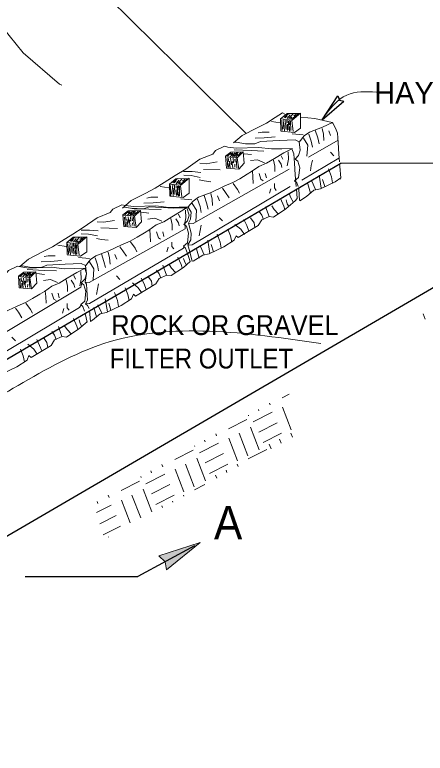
# Model space of a CAD drawing. Extents: x -120 to 879, y -38 to 233.
# Drawn here: x 635.11 to 659.72, y 20.52 to 64.85 of the extents above; entities that cross this region are included whole.
import ezdxf
from ezdxf.enums import TextEntityAlignment as Align

# ---------------------------------------------------------------- set-up
doc = ezdxf.new("R2010")
doc.units = 0
doc.header["$LTSCALE"] = 0.52
doc.linetypes.add('MEDIUM_DASHED', pattern=[4.5, 3, -1.5])
doc.layers.add('1', color=7, linetype='Continuous', lineweight=13)

msp = doc.modelspace()

# ---------------------------------------------------------------- hatches: boundary and pattern name
at = {"layer": '1'}
msp.add_hatch(color=256, dxfattribs=at).paths.add_polyline_path([(643.7524, 32.362), (646.2249, 33.167), (644.204, 31.5215), (644.1232, 32.0128)])

# ---------------------------------------------------------------- linework, layer by layer
at = {"layer": '1', "lineweight": 25}
for p, q in [((629.7265, 76.7542), (648.9888, 57.7316)), ((653.5367, 58.5474), (654.4875, 59.9796)), ((653.5367, 58.5474), (654.8385, 59.67)), ((645.8865, 32.9667), (642.4887, 31.1288)), ((635.7373, 31.1288), (642.4887, 31.1288))]:
    msp.add_line(p, q, dxfattribs=at)
at = {"layer": '1'}
for p, q in [((651.2974, 58.8798), (651.1732, 58.9668)), ((651.0554, 58.5977), (651.0715, 57.8886)), ((651.2537, 58.5499), (651.199, 58.0133)), ((651.5437, 58.9277), (651.2592, 58.6868)), ((651.4507, 58.7908), (651.3303, 58.6704)), ((651.3687, 58.5281), (651.3796, 57.975)), ((651.6258, 58.8456), (651.4507, 58.6211)), ((651.8063, 58.9058), (651.5547, 58.6321)), ((651.7297, 58.7032), (651.6422, 58.6157)), ((652.0963, 58.9003), (651.7078, 58.5773)), ((651.976, 58.8949), (651.8447, 58.7799)), ((651.0232, 58.372), (650.5079, 58.4526)), ((651.1224, 58.5171), (651.1497, 57.8983)), ((651.2811, 57.8874), (651.3248, 58.3583)), ((651.4507, 58.5171), (651.4507, 58.3637)), ((651.4617, 58.2871), (651.4726, 57.9093)), ((651.5327, 58.4842), (651.5492, 57.9422)), ((651.582, 58.1392), (651.593, 57.871)), ((651.5984, 58.5007), (651.5875, 58.2378)), ((651.6532, 58.4733), (651.6641, 57.9038)), ((651.7157, 58.501), (651.7962, 57.8402)), ((652.4082, 57.6468), (651.7479, 57.7112)), ((653.9382, 57.8886), (654.0509, 57.5984)), ((652.7303, 56.3092), (654.4967, 57.3325)), ((647.8656, 56.3613), (648.0789, 56.5639)), ((648.1829, 56.5037), (648.0187, 56.3339)), ((648.0735, 56.4544), (648.1774, 56.5639)), ((648.1719, 56.3942), (648.3143, 56.5693)), ((648.3032, 56.4489), (648.1719, 56.3175)), ((648.5058, 56.5857), (648.265, 56.3394)), ((648.4291, 56.6022), (648.3252, 56.4927)), ((648.3689, 56.2956), (648.4947, 56.4927)), ((648.6589, 56.5803), (648.4838, 56.3887)), ((649.3124, 56.4571), (648.8615, 56.5054)), ((651.0839, 56.3926), (651.1806, 56.1831)), ((654.0348, 56.5992), (654.2442, 56.3897)), ((647.8382, 56.2189), (647.882, 55.6823)), ((647.9093, 56.2627), (647.9422, 56.0272)), ((647.9476, 55.9288), (647.9476, 55.6878)), ((648.0352, 55.6659), (647.9968, 56.0656)), ((648.0571, 56.2353), (648.1008, 55.8521)), ((648.3143, 55.8794), (648.3032, 55.7042)), ((648.3088, 56.1916), (648.3252, 55.9999)), ((648.3908, 56.2244), (648.4291, 55.6659)), ((648.5393, 55.5867), (648.4427, 56.2637)), ((652.3277, 54.9231), (654.5534, 56.2378)), ((647.4282, 55.5384), (646.4297, 55.5707)), ((644.8727, 55.0143), (644.5881, 54.7734)), ((645.1352, 54.9924), (644.8836, 54.7187)), ((645.4253, 54.9869), (645.0367, 54.6639)), ((645.3049, 54.9815), (645.1736, 54.8665)), ((650.1337, 55.3289), (650.1982, 55.0549)), ((644.3522, 54.4586), (643.8368, 54.5392)), ((644.3843, 54.6842), (644.4004, 53.9752)), ((644.4513, 54.6037), (644.4787, 53.9849)), ((644.5827, 54.6365), (644.5279, 54.0999)), ((644.7797, 54.8774), (644.6592, 54.757)), ((644.6976, 54.6147), (644.7085, 54.0616)), ((644.9547, 54.9322), (644.7797, 54.7077)), ((644.7797, 54.6037), (644.7797, 54.4503)), ((644.8617, 54.5708), (644.8781, 54.0287)), ((644.9273, 54.5872), (644.9164, 54.3244)), ((645.0587, 54.7898), (644.9712, 54.7022)), ((644.9821, 54.5598), (644.993, 53.9904)), ((645.0447, 54.5876), (645.1252, 53.9267)), ((644.61, 53.974), (644.6537, 54.4449)), ((644.7906, 54.3737), (644.8015, 53.9959)), ((644.9109, 54.2258), (644.9219, 53.9576)), ((650.4719, 54.4102), (650.3914, 54.1363)), ((645.7372, 53.7334), (645.0768, 53.7978)), ((647.2671, 53.9752), (647.3798, 53.685)), ((641.7121, 52.8507), (641.9254, 53.0532)), ((642.0294, 52.993), (641.8652, 52.8233)), ((641.92, 52.9438), (642.0239, 53.0532)), ((642.0184, 52.8835), (642.1608, 53.0587)), ((642.1497, 52.9382), (642.0184, 52.8068)), ((642.3523, 53.0751), (642.1115, 52.8287)), ((642.2756, 53.0916), (642.1717, 52.982)), ((642.2154, 52.7849), (642.3412, 52.982)), ((642.5054, 53.0697), (642.3303, 52.878)), ((643.1589, 52.9464), (642.708, 52.9947)), ((644.9304, 52.8819), (645.0271, 52.6724)), ((641.6847, 52.7082), (641.7285, 52.1717)), ((641.7558, 52.7521), (641.7887, 52.5166)), ((641.7941, 52.4181), (641.7941, 52.1772)), ((641.8817, 52.1552), (641.8433, 52.5549)), ((641.9036, 52.7247), (641.9473, 52.3414)), ((642.1608, 52.3687), (642.1497, 52.1936)), ((642.1553, 52.6809), (642.1717, 52.4892)), ((642.2373, 52.7137), (642.2756, 52.1552)), ((642.3858, 52.0761), (642.2892, 52.753)), ((647.3637, 52.6858), (647.5731, 52.4763)), ((641.2747, 52.0277), (640.2762, 52.06)), ((638.7192, 51.5037), (638.4346, 51.2627)), ((638.9818, 51.4817), (638.7301, 51.208)), ((639.2717, 51.4763), (638.8832, 51.1532)), ((639.1514, 51.4708), (639.0201, 51.3558)), ((643.9802, 51.8182), (644.0447, 51.5442)), ((638.1987, 50.9479), (637.6833, 51.0285)), ((638.2308, 51.1736), (638.2469, 50.4645)), ((638.2978, 51.093), (638.3252, 50.4742)), ((638.4292, 51.1258), (638.3744, 50.5892)), ((638.6262, 51.3667), (638.5058, 51.2463)), ((638.5441, 51.104), (638.555, 50.5509)), ((638.8012, 51.4215), (638.6262, 51.197)), ((638.6262, 51.093), (638.6262, 50.9397)), ((638.7082, 51.0602), (638.7246, 50.5181)), ((638.7738, 51.0766), (638.7629, 50.8137)), ((638.9052, 51.2792), (638.8177, 51.1916)), ((638.8286, 51.0492), (638.8395, 50.4797)), ((638.8912, 51.0769), (638.9717, 50.4161)), ((638.4565, 50.4633), (638.5002, 50.9342)), ((638.6371, 50.863), (638.648, 50.4853)), ((638.7574, 50.7152), (638.7684, 50.4469)), ((644.3184, 50.8996), (644.2379, 50.6257)), ((639.5837, 50.2227), (638.9233, 50.2872)), ((641.1136, 50.4645), (641.2263, 50.1743)), ((635.4436, 49.1674), (635.6569, 49.37)), ((635.7609, 49.3098), (635.5967, 49.14)), ((635.6515, 49.2605), (635.7554, 49.37)), ((635.7499, 49.2002), (635.8922, 49.3754)), ((635.8813, 49.255), (635.7499, 49.1236)), ((636.0838, 49.3918), (635.843, 49.1455)), ((636.0071, 49.4083), (635.9032, 49.2987)), ((635.9469, 49.1017), (636.0727, 49.2987)), ((636.2369, 49.3864), (636.0618, 49.1947)), ((636.8904, 49.2632), (636.4395, 49.3115)), ((635.4162, 49.025), (635.46, 48.4884)), ((635.4873, 49.0688), (635.5202, 48.8333)), ((635.6132, 48.472), (635.5748, 48.8717)), ((635.6351, 49.0414), (635.6788, 48.6582)), ((635.8868, 48.9977), (635.9032, 48.806)), ((635.9688, 49.0305), (636.0071, 48.472)), ((636.1173, 48.3928), (636.0208, 49.0697)), ((638.6619, 49.1987), (638.7586, 48.9892)), ((641.2102, 49.1752), (641.4196, 48.9657)), ((635.5256, 48.7348), (635.5256, 48.4939)), ((635.8922, 48.6855), (635.8813, 48.5103)), ((637.7117, 48.135), (637.7762, 47.861)), ((638.0499, 47.2163), (637.9694, 46.9424)), ((659.7233, 46.5866), (659.6037, 46.8964)), ((639.3985, 46.4022), (639.4027, 46.3944)), ((634.9417, 45.4919), (635.1511, 45.2824)), ((651.1449, 41.8602), (651.5701, 42.0773)), ((650.4228, 41.4375), (650.3866, 41.5314)), ((651.6893, 39.9322), (651.166, 41.2897)), ((649.1284, 40.7835), (649.1186, 40.8091)), ((649.4117, 40.4117), (650.5424, 40.9881)), ((649.7507, 41.0786), (649.7221, 41.1529)), ((647.9277, 40.0027), (649.0257, 40.5635)), ((649.7398, 39.8046), (650.8377, 40.3653)), ((649.7666, 38.7288), (649.2431, 40.0862)), ((647.2057, 39.5801), (647.1616, 39.6943)), ((649.0945, 38.3699), (648.571, 39.7273)), ((650.0023, 39.1665), (651.1002, 39.7272)), ((651.7575, 39.4988), (651.6672, 39.733)), ((646.1947, 38.5543), (647.3252, 39.1307)), ((646.5337, 39.2212), (646.4972, 39.3158)), ((648.4722, 38.0748), (647.9489, 39.4322)), ((650.479, 38.8038), (650.3729, 39.0789)), ((651.0874, 39.1346), (650.9951, 39.374)), ((644.7107, 38.1453), (645.8085, 38.7061)), ((645.9112, 38.9261), (645.8936, 38.972)), ((649.1051, 38.186), (650.2357, 38.7623)), ((646.5494, 36.8714), (646.0259, 38.2288)), ((646.5227, 37.9472), (647.6206, 38.5079)), ((643.9886, 37.7227), (643.9367, 37.8573)), ((645.8774, 36.5125), (645.3538, 37.8699)), ((646.7852, 37.3091), (647.8831, 37.8698)), ((648.5058, 37.7309), (648.45, 37.8756)), ((642.9775, 36.6969), (644.1081, 37.2732)), ((643.3165, 37.3637), (643.2722, 37.4787)), ((645.255, 36.2174), (644.7318, 37.5748)), ((647.8357, 37.3666), (647.7779, 37.5166)), ((641.4935, 36.2879), (642.5914, 36.8487)), ((642.6942, 37.0687), (642.6686, 37.1349)), ((647.2274, 37.0358), (647.1558, 37.2215)), ((643.3323, 35.014), (642.8088, 36.3714)), ((643.3055, 36.0898), (644.4034, 36.6505)), ((645.8879, 36.3286), (646.5072, 36.6442)), ((640.7714, 35.8652), (640.7117, 36.0202)), ((642.6603, 34.6551), (642.1368, 36.0125)), ((643.5681, 35.4517), (644.6659, 36.0124)), ((645.2541, 35.963), (645.2328, 36.0182)), ((640.0993, 35.5063), (640.0472, 35.6417)), ((642.0379, 34.36), (641.5146, 35.7174)), ((644.5842, 35.5987), (644.5608, 35.6592)), ((640.0148, 34.9692), (640.891, 35.4158)), ((643.9757, 35.2679), (643.9387, 35.3641)), ((640.2113, 34.2951), (641.1862, 34.7931)), ((640.4072, 33.623), (641.4488, 34.155)), ((640.7241, 33.5), (640.7215, 33.5067))]:
    msp.add_line(p, q, dxfattribs=at)
at = {"layer": '1', "linetype": 'MEDIUM_DASHED'}
for p, q in [((653.3584, 55.2293), (653.4873, 54.4397)), ((652.682, 54.7136), (652.8431, 54.1495)), ((652.9236, 54.8587), (653.1491, 54.3591)), ((653.5677, 54.9715), (653.6966, 54.5363)), ((650.1498, 53.3305), (650.3592, 52.7342)), ((646.6873, 51.3159), (646.8162, 50.5262)), ((646.8967, 51.0581), (647.0255, 50.6229)), ((645.7506, 50.0451), (645.6012, 50.6145)), ((646.0109, 50.8002), (646.172, 50.2361)), ((646.2525, 50.9453), (646.478, 50.4457)), ((645.6279, 50.0508), (645.4622, 50.5276)), ((643.9963, 49.8198), (644.2057, 49.2235)), ((640.5338, 47.8053), (640.6627, 47.0156)), ((640.7432, 47.5474), (640.872, 47.1122)), ((639.6457, 46.4319), (639.5842, 47.0925)), ((639.8574, 47.2895), (640.0185, 46.7254)), ((640.099, 47.4346), (640.3245, 46.935)), ((639.448, 46.3997), (639.3357, 46.9218)), ((637.7278, 46.1366), (637.9372, 45.5403))]:
    msp.add_line(p, q, dxfattribs=at)
at = {"layer": '1'}
for points in [[(634.3595, 64.1213), (635.6055, 62.5626), (637.7861, 60.6922), (637.927, 60.6202)], [(651.1738, 58.9672), (650.7333, 58.6943), (650.2019, 58.3559), (649.6382, 58.0658), (648.7525, 57.6146), (648.2371, 57.1633)], [(651.0715, 57.8724), (651.8768, 57.7918), (652.2472, 58.0497), (652.2472, 58.9522), (651.7479, 58.5332), (651.0554, 58.5977), (651.4419, 58.92), (652.2472, 58.9361)], [(654.3485, 58.0517), (654.1875, 58.3427), (654.1463, 58.384), (653.114, 58.6319), (652.2745, 58.7146)], [(654.1582, 58.3812), (653.5677, 58.0981), (652.7948, 57.808), (652.4727, 57.5823), (652.1667, 57.2117)], [(650.3629, 57.808), (649.9443, 57.808), (649.7027, 57.7596)], [(652.7464, 57.6952), (652.8913, 57.26), (652.9558, 56.9054)], [(653.1329, 57.9207), (653.2779, 57.4695), (653.3745, 57.0988)], [(653.5356, 58.0336), (653.6161, 57.6952), (653.6483, 57.3083)], [(654.5822, 56.0227), (654.5417, 56.4885), (654.5096, 57.1815), (654.4612, 57.7456), (654.3485, 58.0517)], [(652.099, 54.5397), (652.0217, 54.7619), (651.8929, 54.8747), (652.1344, 55.0842), (652.1988, 55.6645), (652.0862, 56.0674), (651.9251, 56.1802), (652.1344, 56.4058), (652.2311, 56.7282), (652.1667, 57.2278), (651.9251, 57.3406), (650.9588, 57.3083), (649.8476, 57.2439), (649.5094, 57.1149), (648.9457, 57.1149), (648.3821, 57.2117), (648.3015, 57.1955)], [(650.7333, 57.534), (650.0731, 57.4695), (649.5255, 57.4534)], [(652.4243, 57.4372), (652.682, 57.0343), (652.6337, 56.3575)], [(651.7603, 56.8277), (651.1161, 56.8116), (650.5042, 56.7955), (649.7311, 56.8922), (648.3783, 56.8438), (647.8952, 56.9083), (647.6858, 56.9567), (647.1543, 56.6988), (646.9933, 56.4893), (646.2042, 56.1831), (645.3668, 55.5867), (644.7387, 55.2), (644.0622, 54.7809), (643.5308, 54.4425), (642.9672, 54.1524), (642.0814, 53.7012), (641.566, 53.2499)], [(651.7603, 56.8277), (651.245, 56.5699), (650.6813, 56.2314), (650.1982, 55.9413), (649.7473, 55.7479), (649.3124, 55.4417), (649.0386, 55.2806), (648.6037, 55.0066), (648.1851, 54.7809), (647.6698, 54.5553), (646.8967, 54.1847), (646.1237, 53.8946), (645.8016, 53.6689), (645.4956, 53.2982)], [(650.0371, 56.6666), (649.2962, 56.6988), (648.2656, 56.7472)], [(651.9818, 54.5535), (651.9213, 55.2483), (651.8892, 55.9413), (651.8408, 56.5054), (651.7281, 56.8116)], [(647.7986, 55.6512), (647.7502, 56.3603), (648.0723, 56.6021), (648.7971, 56.6182), (648.4427, 56.2637), (647.7502, 56.3282)], [(648.7971, 56.6182), (648.8615, 55.9413), (648.5393, 55.5867), (647.7986, 55.6512)], [(651.5027, 56.6343), (651.5187, 56.1831), (651.4382, 55.7802)], [(647.251, 56.0219), (646.5907, 55.9091), (646.2042, 55.9413)], [(648.2102, 56.2408), (648.2212, 55.9671), (648.1337, 56.0492), (648.1829, 55.6714)], [(650.0854, 55.9736), (649.6667, 56.1508), (649.248, 56.1025)], [(650.6169, 56.1347), (650.6974, 55.7641), (650.6974, 55.4417)], [(650.9228, 56.1186), (651.0839, 55.8768), (651.1322, 55.6835)], [(652.9558, 56.1318), (652.8913, 55.8095), (652.8431, 55.4872)], [(646.2686, 55.3934), (645.7532, 55.4417), (645.2379, 55.4417)], [(645.542, 52.3369), (645.8175, 52.3238), (651.5671, 55.5867)], [(649.3607, 55.4578), (649.3929, 55.1355), (649.409, 54.7326)], [(644.4004, 53.959), (645.2057, 53.8784), (645.5761, 54.1363), (645.5761, 55.0388), (645.0768, 54.6197), (644.3843, 54.6842), (644.7708, 55.0066), (645.5761, 55.0227)], [(646.2202, 55.0872), (645.6888, 55.2), (645.254, 55.2161)], [(649.7633, 55.3289), (649.8761, 54.9743), (650.0049, 54.8937)], [(645.4895, 51.0177), (645.7387, 51.044), (651.6315, 54.5392)], [(646.8645, 54.8293), (646.4618, 54.8777), (646.172, 54.9421)], [(648.2012, 54.7326), (648.4749, 54.3619), (648.5877, 54.1363)], [(650.6813, 54.7165), (650.6813, 54.4586), (650.794, 54.3136)], [(646.8645, 54.1202), (646.945, 53.7817), (646.9773, 53.3949)], [(647.5731, 54.4425), (647.7502, 54.1847), (647.9596, 53.8623)], [(643.6918, 53.8946), (643.2732, 53.8946), (643.0316, 53.8462)], [(646.0753, 53.7817), (646.2202, 53.3466), (646.2848, 52.992)], [(646.4618, 54.0073), (646.6068, 53.5561), (646.7034, 53.1854)], [(645.5118, 53.3124), (644.9626, 53.3009), (644.3507, 53.2848), (643.5776, 53.3815), (642.2248, 53.3332), (641.7417, 53.3977), (641.5323, 53.446), (641.0008, 53.1882), (640.8398, 52.9787), (640.0507, 52.6724), (639.2133, 52.0761), (638.5852, 51.6893), (637.9087, 51.2702), (637.3773, 50.9318), (636.8137, 50.6418), (635.9279, 50.1905), (635.4125, 49.7392)], [(645.4119, 53.2696), (645.0915, 53.0592), (644.5278, 52.7207), (644.0447, 52.4307), (643.5938, 52.2372), (643.1589, 51.9311), (642.8851, 51.7699), (642.4502, 51.4959), (642.0316, 51.2702), (641.5163, 51.0447), (640.7432, 50.674), (639.9702, 50.3839), (639.6481, 50.1582), (639.3421, 49.7876)], [(645.4613, 50.53), (645.3507, 50.8485), (645.2218, 50.9613), (645.4633, 51.1708), (645.5277, 51.7511), (645.4151, 52.154), (645.254, 52.2667), (645.4633, 52.4924), (645.56, 52.8147), (645.4262, 53.2625), (644.6206, 53.2339), (643.9218, 53.2767), (643.1765, 53.3305), (642.8383, 53.2015), (642.2747, 53.2015), (641.711, 53.2982), (641.6304, 53.2821)], [(643.8836, 53.1559), (643.1427, 53.1882), (642.1121, 53.2365)], [(644.0622, 53.6206), (643.402, 53.5561), (642.8544, 53.54)], [(645.6017, 50.6125), (645.4903, 51.0367), (645.6651, 51.3435), (645.69, 51.743), (645.526, 52.3422), (645.6543, 52.5776), (645.6873, 52.9947), (645.5118, 53.3124)], [(645.7532, 53.5238), (646.0109, 53.1209), (645.9626, 52.4441)], [(641.6451, 52.1406), (641.5967, 52.8497), (641.9188, 53.0914), (642.6436, 53.1076), (642.2892, 52.753), (641.5967, 52.8175)], [(642.6436, 53.1076), (642.708, 52.4307), (642.3858, 52.0761), (641.6451, 52.1406)], [(645.3492, 53.1237), (645.3652, 52.6724), (645.2848, 52.2695)], [(641.0975, 52.5112), (640.4372, 52.3984), (640.0507, 52.4307)], [(642.0567, 52.7302), (642.0677, 52.4564), (641.9802, 52.5385), (642.0294, 52.1608)], [(643.9319, 52.4629), (643.5132, 52.6402), (643.0945, 52.5918)], [(644.4634, 52.6241), (644.5439, 52.2534), (644.5439, 51.9311)], [(644.7693, 52.6079), (644.9304, 52.3662), (644.9787, 52.1728)], [(640.1151, 51.8828), (639.5997, 51.9311), (639.0844, 51.9311)], [(639.3532, 48.7928), (639.5762, 48.7797), (645.3321, 52.0087), (645.3321, 52.2582)], [(643.2072, 51.9472), (643.2394, 51.6248), (643.2555, 51.2219)], [(646.2848, 52.2184), (646.2202, 51.8961), (646.172, 51.5737)], [(638.2469, 50.4483), (639.0522, 50.3678), (639.4226, 50.6257), (639.4226, 51.5282), (638.9233, 51.1091), (638.2308, 51.1736), (638.6173, 51.4959), (639.4226, 51.512)], [(640.0667, 51.5765), (639.5353, 51.6893), (639.1005, 51.7054)], [(640.711, 51.3187), (640.3083, 51.367), (640.0185, 51.4314)], [(643.6098, 51.8182), (643.7226, 51.4637), (643.8514, 51.3831)], [(642.0477, 51.2219), (642.3214, 50.8513), (642.4342, 50.6257)], [(644.5278, 51.2058), (644.5278, 50.9479), (644.6405, 50.8029)], [(639.3859, 47.4998), (639.5892, 47.5261), (645.2337, 50.8405), (645.2402, 50.9652)], [(640.711, 50.6095), (640.7915, 50.2711), (640.8238, 49.8843)], [(641.4196, 50.9318), (641.5967, 50.674), (641.8061, 50.3517)], [(637.9087, 50.1099), (637.2485, 50.0454), (636.7009, 50.0293)], [(637.5383, 50.3839), (637.1197, 50.3839), (636.8781, 50.3355)], [(639.9218, 50.2711), (640.0667, 49.8359), (640.1313, 49.4813)], [(640.3083, 50.4967), (640.4533, 50.0454), (640.5499, 49.6747)], [(639.3383, 49.6338), (638.6941, 49.6177), (638.0822, 49.6016), (637.3091, 49.6983), (635.9563, 49.6499), (635.4732, 49.7144), (635.2638, 49.7627), (634.7323, 49.5049), (634.5713, 49.2954), (633.7822, 48.9892), (632.9447, 48.3928), (632.3167, 48.0061), (631.6402, 47.587), (631.1088, 47.2486), (630.5452, 46.9585), (629.6594, 46.5072), (629.144, 46.056)], [(639.2948, 47.0572), (639.1972, 47.3378), (639.0683, 47.4507), (639.3098, 47.6602), (639.3742, 48.2404), (639.2616, 48.6433), (639.1005, 48.7561), (639.3098, 48.9817), (639.4065, 49.3041), (639.3421, 49.8037), (639.1005, 49.9165), (638.1342, 49.8843), (637.023, 49.8198), (636.6848, 49.6908), (636.1212, 49.6908), (635.5575, 49.7876), (635.4769, 49.7714)], [(639.5997, 50.0132), (639.8574, 49.6103), (639.8091, 48.9334)], [(639.3383, 49.6338), (638.823, 49.376), (638.2593, 49.0375), (637.7762, 48.7474), (637.3252, 48.554), (636.8904, 48.2478), (636.6166, 48.0867), (636.1817, 47.8127), (635.7631, 47.587), (635.2477, 47.3614), (634.4747, 46.9907), (633.7017, 46.7007), (633.3796, 46.475), (633.0736, 46.1043)], [(635.3766, 48.4573), (635.3283, 49.1664), (635.6503, 49.4082), (636.3751, 49.4243), (636.0208, 49.0697), (635.3283, 49.1343)], [(636.3751, 49.4243), (636.4395, 48.7474), (636.1173, 48.3928), (635.3766, 48.4573)], [(637.6151, 49.4727), (636.8742, 49.5049), (635.8436, 49.5532)], [(639.0807, 49.4404), (639.0967, 48.9892), (639.0163, 48.5862)], [(639.5724, 47.2197), (639.4647, 47.4013), (639.3597, 47.5064), (639.4647, 47.7164), (639.4056, 48.6878), (639.34, 48.7928), (639.4188, 49.3115), (639.3061, 49.6177)], [(635.7882, 49.0469), (635.7992, 48.7732), (635.7117, 48.8552), (635.7609, 48.4775)], [(637.6634, 48.7797), (637.2447, 48.9569), (636.826, 48.9086)], [(638.1949, 48.9408), (638.2754, 48.5702), (638.2754, 48.2478)], [(638.5008, 48.9247), (638.6619, 48.6829), (638.7102, 48.4896)], [(632.9478, 45.0714), (633.2758, 45.0321), (639.0645, 48.504), (639.1235, 48.7402)], [(640.1313, 48.7077), (640.0667, 48.3854), (640.0185, 48.0631)], [(636.9388, 48.2639), (636.9709, 47.9416), (636.987, 47.5387)], [(637.3413, 48.135), (637.4541, 47.7804), (637.5829, 47.6998)], [(632.9282, 43.7982), (633.2167, 43.831), (638.9923, 47.2898), (639.0842, 47.4473)], [(635.7792, 47.5387), (636.0529, 47.168), (636.1657, 46.9424)], [(638.2593, 47.5226), (638.2593, 47.2647), (638.372, 47.1197)], [(635.1511, 47.2486), (635.3283, 46.9907), (635.5376, 46.6684)]]:
    msp.add_lwpolyline(points, dxfattribs=at)
at = {"layer": '1', "lineweight": 25}
for points in [[(654.4875, 59.9796), (654.5777, 59.7243), (654.8385, 59.67)], [(594.2279, 20.6179), (612.295, 20.5212), (672.9985, 55.9451), (654.6185, 55.9193)], [(626.5558, 39.3197), (630.2201, 41.4689), (633.8337, 43.7192), (637.7758, 46.0202), (641.162, 47.9924), (644.8009, 50.1417), (654.669, 55.9446)]]:
    msp.add_lwpolyline(points, dxfattribs=at)
at = {"layer": '1', "linetype": 'MEDIUM_DASHED'}
for points in [[(654.6062, 54.9897), (654.6706, 55.0542), (654.6062, 55.7472), (654.5934, 55.8935)], [(653.9221, 55.6), (654.0992, 55.1165), (654.1637, 54.7619)], [(652.1988, 53.6822), (652.6015, 53.94), (653.0524, 54.3268), (653.4389, 54.4074), (654.3247, 54.8264), (654.6706, 55.0542)], [(645.8077, 50.0594), (646.3813, 50.4134), (646.7678, 50.494), (647.6536, 50.913), (648.2656, 51.3159), (648.3783, 51.5899), (648.5072, 51.4771), (649.715, 52.2023), (649.9244, 52.5407), (650.3753, 52.7342), (650.633, 52.7019), (651.3738, 53.2015), (651.9213, 53.685), (652.0502, 53.814), (651.9962, 54.3947)], [(651.5671, 54.1363), (651.6476, 53.9107), (651.8247, 53.5883)], [(652.1827, 53.6983), (652.1506, 54.3912), (652.1236, 54.469)], [(651.0517, 53.814), (651.245, 53.3627), (651.3094, 53.1693)], [(651.3899, 53.7334), (651.4543, 53.5078), (651.5348, 53.3788)], [(650.5203, 53.3788), (650.6652, 53.1532), (650.9067, 52.8953)], [(649.7633, 53.0404), (649.9244, 52.8147), (650.021, 52.5569)], [(648.8453, 52.5569), (649.0225, 52.2023), (649.1513, 51.8639)], [(649.248, 52.6697), (649.4573, 52.3635), (649.5057, 52.0734)], [(647.8791, 51.9767), (648.0401, 51.5737), (648.1207, 51.2031)], [(648.3139, 52.2667), (648.6682, 51.9767), (648.8776, 51.6705)], [(647.251, 51.6866), (647.4282, 51.2031), (647.4926, 50.8485)], [(644.8982, 50.3033), (645.0915, 49.852), (645.1559, 49.6587)], [(645.2364, 50.2227), (645.3008, 49.9971), (645.3813, 49.8682)], [(639.6457, 46.4319), (639.7769, 46.5159), (640.2278, 46.9027), (640.6143, 46.9833), (641.5001, 47.4023), (642.1121, 47.8053), (642.2248, 48.0793), (642.3537, 47.9664), (643.5615, 48.6917), (643.7709, 49.0301), (644.2218, 49.2235), (644.4795, 49.1912), (645.2203, 49.6908), (645.6279, 50.0508)], [(644.3668, 49.8682), (644.5117, 49.6425), (644.7532, 49.3847)], [(643.6098, 49.5297), (643.7709, 49.3041), (643.8675, 49.0463)], [(642.6918, 49.0463), (642.869, 48.6917), (642.9978, 48.3532)], [(643.0945, 49.159), (643.3038, 48.8528), (643.3522, 48.5628)], [(641.7256, 48.466), (641.8866, 48.0631), (641.9672, 47.6924)], [(642.1604, 48.7561), (642.5147, 48.466), (642.7241, 48.1598)], [(641.0975, 48.1759), (641.2747, 47.6924), (641.3391, 47.3378)], [(638.6297, 46.6201), (638.823, 46.1687), (638.8874, 45.9754)], [(633.1057, 42.5748), (633.5084, 42.8327), (633.9593, 43.2195), (634.3458, 43.3001), (635.2316, 43.7191), (635.8436, 44.122), (635.9563, 44.396), (636.0852, 44.2832), (637.293, 45.0084), (637.5024, 45.3468), (637.9533, 45.5403), (638.211, 45.508), (638.9518, 46.0076), (639.448, 46.4139)], [(638.0983, 46.1849), (638.2432, 45.9592), (638.4847, 45.7014)], [(638.9679, 46.5395), (639.0323, 46.3138), (639.1128, 46.1849)], [(637.3413, 45.8465), (637.5024, 45.6208), (637.599, 45.363)], [(636.4233, 45.363), (636.6005, 45.0084), (636.7293, 44.67)], [(636.826, 45.4757), (637.0353, 45.1696), (637.0837, 44.8795)], [(635.4571, 44.7828), (635.6181, 44.3798), (635.6987, 44.0092)], [(635.8919, 45.0728), (636.2462, 44.7828), (636.4556, 44.4766)]]:
    msp.add_lwpolyline(points, dxfattribs=at)
at = {"layer": '1'}
msp.add_lwpolyline([(643.7524, 32.362), (646.2249, 33.167), (644.204, 31.5215), (644.1232, 32.0128)], close=True, dxfattribs=at)
for points in [[(653.5358, 58.5478), (655.0196, 60.0362), (656.8093, 60.2084)], [(630.7145, 39.9216), (635.3054, 42.6016), (640.4541, 45.1133), (653.4597, 45.1133)]]:
    msp.add_spline(points, degree=3, dxfattribs=at)

# ---------------------------------------------------------------- texts
msp.add_text('HAY OR STRAW BALES', height=1.3, dxfattribs=at).set_placement((666.4223, 59.5167), align=Align.CENTER)
for s, height, width, p in [('ROCK OR GRAVEL', 1.191, 0.95, (647.7147, 45.6262)), ('FILTER OUTLET', 1.191, 0.9, (646.3031, 43.6183)), ('A', 2, 0.95, (647.9056, 33.3656))]:
    msp.add_text(s, height=height, dxfattribs=dict(at, width=width)).set_placement(p, align=Align.CENTER)

doc.saveas('drawing.dxf')
